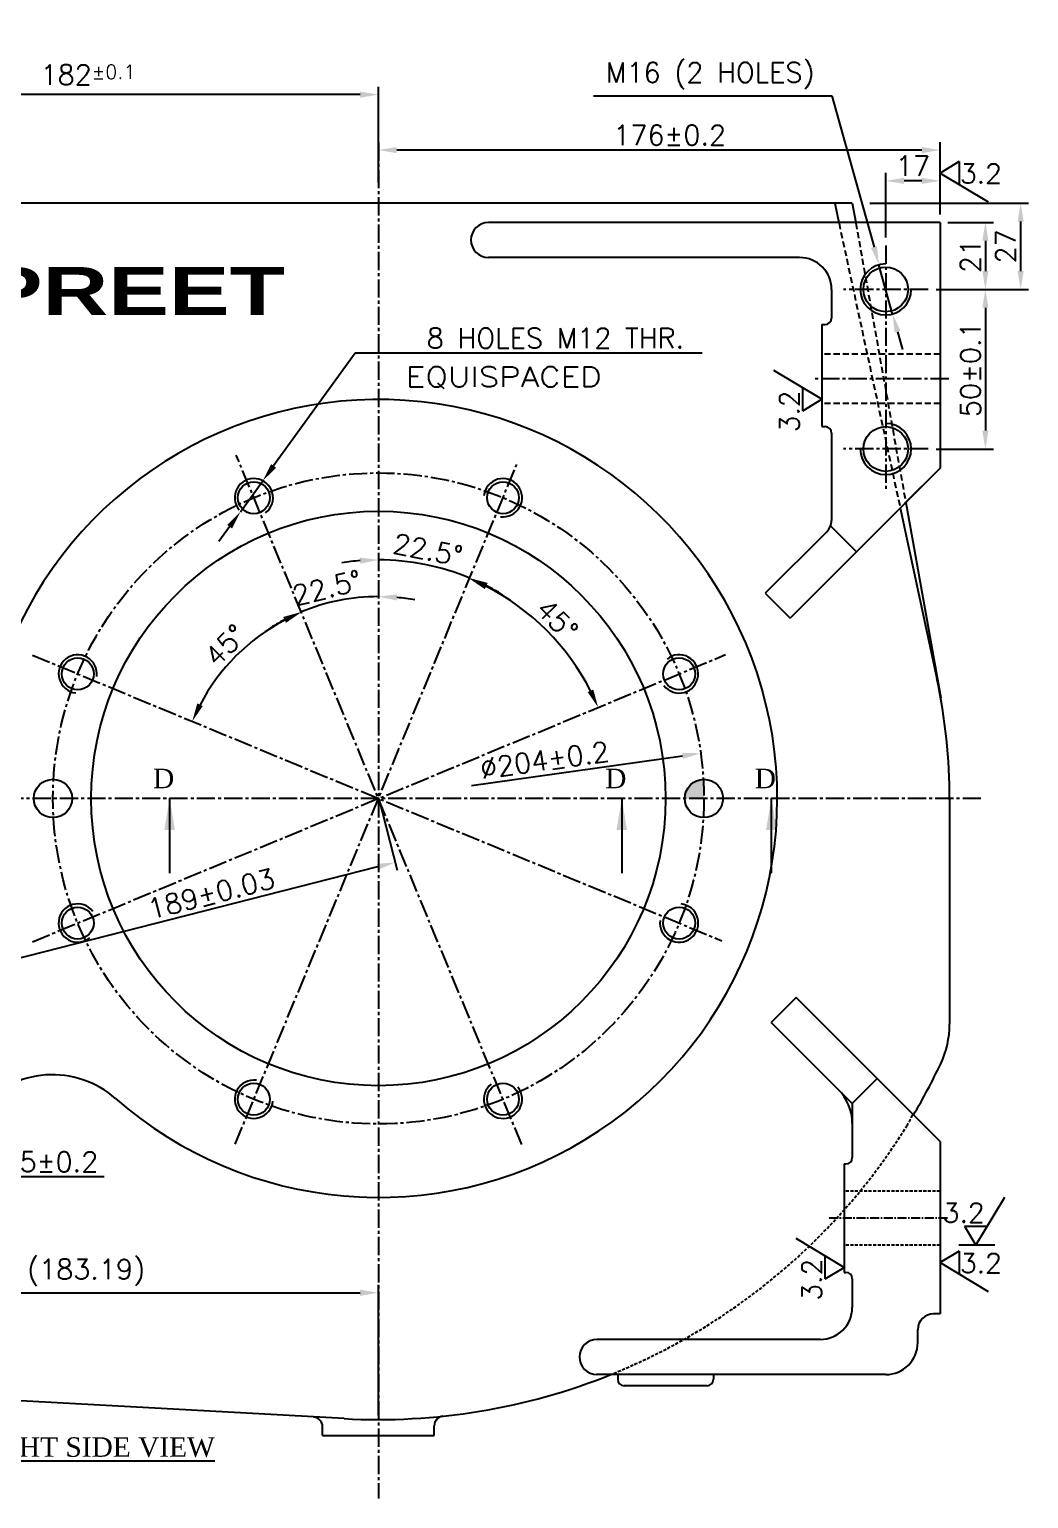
# Model space of a CAD drawing. Header units: millimetres. Extents: x -4466 to 20635, y -2270 to 9154.
# Drawn here: x 4212.5 to 4525.7, y 723.8 to 1184.1 of the extents above; entities that cross this region are included whole.
import ezdxf
from ezdxf.enums import TextEntityAlignment as Align

# ---------------------------------------------------------------- set-up
doc = ezdxf.new("R2010")
doc.units = ezdxf.units.MM
doc.header["$LTSCALE"] = 0.3
doc.header["$PDSIZE"] = -50
for name, pattern in [('CENTER2', [28.575, 19.05, -3.175, 3.175, -3.175]), ('HIDDEN', [9.525, 6.35, -3.175]), ('HIDDEN2', [4.7625, 3.175, -1.5875])]:
    doc.linetypes.add(name, pattern=pattern)
for name, color, linetype in [('center', 1, 'CENTER2'), ('h', 4, 'HIDDEN'), ('hidden', 4, 'HIDDEN2')]:
    doc.layers.add(name, color=color, linetype=linetype)
doc.styles.add('ARIAL-BLACK', font='')
doc.styles.add('ROMANTIC', font='romantic.ttf')
doc.styles.add('rs', font='romans.shx')
doc.styles.get("Standard").update_dxf_attribs({"font": 'romans.shx'})
doc.styles.get('ARIAL-BLACK').set_extended_font_data('Arial Black')
doc.dimstyles.new('ISO-25', dxfattribs={"dimscale": 2.5, "dimtxt": 2.5, "dimasz": 2.5, "dimexe": 0.7, "dimexo": 0.625, "dimtad": 1, "dimdec": 3, "dimlfac": -1, "dimzin": 9, "dimdsep": 46, "dimtxsty": 'Standard', "dimcen": 2.5, "dimclrd": 1, "dimclre": 1, "dimclrt": 7, "dimazin": 0, "dimtfac": 0.65, "dimtdec": 3, "dimtmove": 0, "dimatfit": 3, "dimfxl": 0.7, "dimtolj": 1, "dimarcsym": 0})
doc.dimstyles.new('sarab', dxfattribs={"dimscale": 3, "dimtxt": 2.5, "dimasz": 2.3, "dimexe": 1, "dimexo": 1, "dimtad": 1, "dimdec": 3, "dimdsep": 46, "dimtxsty": 'rs', "dimcen": 0, "dimclrd": 1, "dimclre": 1, "dimclrt": 7, "dimadec": 3, "dimazin": 2, "dimtfac": 1, "dimtdec": 3, "dimtmove": 0, "dimatfit": 3, "dimfxl": 1, "dimarcsym": 0})

# ---------------------------------------------------------------- blocks, each defined once
blk = doc.blocks.new('*D237')
at = {"color": 1, "lineweight": -2, "transparency": 16777216}
for p, q in [((4321.89, 1136.15), (4321.89, 1148.82)), ((4492.14, 1146.32), (4327.64, 1146.32)), ((4497.89, 1126.15), (4497.89, 1148.82))]:
    blk.add_line(p, q, dxfattribs=at)
at = {"color": 1, "transparency": 16777216}
for points in [[(4327.64, 1147.27), (4327.64, 1145.36), (4321.89, 1146.32)], [(4492.14, 1147.27), (4492.14, 1145.36), (4497.89, 1146.32)]]:
    blk.add_solid(points, dxfattribs=at)
at = {"layer": 'Defpoints', "color": 0, "transparency": 16777216}
for p in [(4321.89, 1146.32), (4321.89, 1133.65), (4497.89, 1123.65)]:
    blk.add_point(p, dxfattribs=at)
at = {"color": 7, "transparency": 16777216, "insert": (4413.16, 1151), "char_height": 6.25, "attachment_point": 5, "style": 'rs'}
blk.add_mtext('176±0.2', dxfattribs=at)
blk = doc.blocks.new('*D260')
at = {"color": 1, "lineweight": -2, "transparency": 16777216}
blk.add_line((4351.11, 947.25), (4417.21, 956.51), dxfattribs=at)
at = {"color": 1, "transparency": 16777216}
blk.add_solid([(4417.08, 957.46), (4417.34, 955.56), (4422.9, 957.31)], dxfattribs=at)
at = {"layer": 'Defpoints', "color": 0, "transparency": 16777216}
for p in [(4422.9, 957.31), (4220.88, 929)]:
    blk.add_point(p, dxfattribs=at)
at = {"color": 7, "transparency": 16777216, "insert": (4373.96, 955.18), "char_height": 6.25, "attachment_point": 5, "rotation": 7.9745, "style": 'rs'}
blk.add_mtext('∅204±0.2', dxfattribs=at)
blk = doc.blocks.new('*D238')
at = {"color": 1, "lineweight": -2, "transparency": 16777216}
for p, q in [((4314.62, 1082.73), (4289.03, 1047.35)), ((4423.33, 1082.73), (4314.62, 1082.73)), ((4278.63, 1032.97), (4285.66, 1042.69)), ((4275.26, 1028.31), (4271.89, 1023.66))]:
    blk.add_line(p, q, dxfattribs=at)
at = {"color": 1, "transparency": 16777216}
for points in [[(4288.25, 1047.92), (4289.81, 1046.79), (4285.66, 1042.69)], [(4274.48, 1028.88), (4276.03, 1027.75), (4278.63, 1032.97)]]:
    blk.add_solid(points, dxfattribs=at)
at = {"layer": 'Defpoints', "color": 0, "transparency": 16777216}
for p in [(4285.66, 1042.69), (4278.63, 1032.97)]:
    blk.add_point(p, dxfattribs=at)
at = {"color": 7, "transparency": 16777216, "insert": (4377.35, 1087.42), "char_height": 6.25, "attachment_point": 5, "style": 'rs'}
blk.add_mtext('8 HOLES M12 THR. ', dxfattribs=at)
blk = doc.blocks.new('*D250')
at = {"color": 1, "lineweight": -2, "transparency": 16777216}
for p, q in [((4098.93, 951.91), (4095.59, 956.59)), ((4102.28, 947.24), (4175, 845.57)), ((4190.01, 824.6), (4178.35, 840.89)), ((4235.91, 824.6), (4190.01, 824.6))]:
    blk.add_line(p, q, dxfattribs=at)
at = {"color": 1, "transparency": 16777216}
for points in [[(4099.71, 952.47), (4098.15, 951.36), (4102.28, 947.24)], [(4179.13, 841.45), (4177.57, 840.34), (4175, 845.57)]]:
    blk.add_solid(points, dxfattribs=at)
at = {"layer": 'Defpoints', "color": 0, "transparency": 16777216}
for p in [(4102.28, 947.24), (4175, 845.57)]:
    blk.add_point(p, dxfattribs=at)
at = {"color": 7, "transparency": 16777216, "insert": (4213.74, 829.28), "char_height": 6.25, "attachment_point": 5, "style": 'rs'}
blk.add_mtext('∅125±0.2', dxfattribs=at)
blk = doc.blocks.new('*D256')
at = {"color": 1, "lineweight": -2, "transparency": 16777216}
for p, q in [((4480.89, 1118.87), (4480.89, 1139.17)), ((4497.89, 1126.15), (4497.89, 1139.17)), ((4492.14, 1136.67), (4486.64, 1136.67))]:
    blk.add_line(p, q, dxfattribs=at)
at = {"color": 1, "transparency": 16777216}
for points in [[(4486.64, 1137.63), (4486.64, 1135.71), (4480.89, 1136.67)], [(4492.14, 1137.63), (4492.14, 1135.71), (4497.89, 1136.67)]]:
    blk.add_solid(points, dxfattribs=at)
at = {"layer": 'Defpoints', "color": 0, "transparency": 16777216}
for p in [(4480.89, 1136.67), (4497.89, 1123.65), (4480.89, 1116.37)]:
    blk.add_point(p, dxfattribs=at)
at = {"color": 7, "transparency": 16777216, "insert": (4489.39, 1141.36), "char_height": 6.25, "attachment_point": 5, "style": 'rs'}
blk.add_mtext('17', dxfattribs=at)
blk = doc.blocks.new('*D257')
at = {"color": 1, "lineweight": -2, "transparency": 16777216}
for p, q in [((4500.39, 1123.65), (4514.61, 1123.65)), ((4512.11, 1117.9), (4512.11, 1108.4)), ((4496.64, 1102.65), (4514.61, 1102.65))]:
    blk.add_line(p, q, dxfattribs=at)
at = {"color": 1, "transparency": 16777216}
for points in [[(4511.15, 1117.9), (4513.07, 1117.9), (4512.11, 1123.65)], [(4511.15, 1108.4), (4513.07, 1108.4), (4512.11, 1102.65)]]:
    blk.add_solid(points, dxfattribs=at)
at = {"layer": 'Defpoints', "color": 0, "transparency": 16777216}
for p in [(4497.89, 1123.65), (4494.14, 1102.65), (4512.11, 1102.65)]:
    blk.add_point(p, dxfattribs=at)
at = {"color": 7, "transparency": 16777216, "insert": (4507.43, 1113.15), "char_height": 6.25, "attachment_point": 5, "rotation": 90, "style": 'rs'}
blk.add_mtext('21', dxfattribs=at)
blk = doc.blocks.new('*D258')
at = {"color": 1, "lineweight": -2, "transparency": 16777216}
for p, q in [((4500.39, 1102.65), (4514.61, 1102.65)), ((4512.11, 1096.9), (4512.11, 1058.4)), ((4496.64, 1052.65), (4514.61, 1052.65))]:
    blk.add_line(p, q, dxfattribs=at)
at = {"color": 1, "transparency": 16777216}
for points in [[(4511.15, 1096.9), (4513.07, 1096.9), (4512.11, 1102.65)], [(4511.15, 1058.4), (4513.07, 1058.4), (4512.11, 1052.65)]]:
    blk.add_solid(points, dxfattribs=at)
at = {"layer": 'Defpoints', "color": 0, "transparency": 16777216}
for p in [(4497.89, 1102.65), (4494.14, 1052.65), (4512.11, 1052.65)]:
    blk.add_point(p, dxfattribs=at)
at = {"color": 7, "transparency": 16777216, "insert": (4507.43, 1077.65), "char_height": 6.25, "attachment_point": 5, "rotation": 90, "style": 'rs'}
blk.add_mtext('50±0.1', dxfattribs=at)
blk = doc.blocks.new('*D246')
at = {"color": 1, "lineweight": -2, "transparency": 16777216}
for p, q in [((4389.25, 1163.27), (4464.03, 1163.27)), ((4464.03, 1163.27), (4477.21, 1115.9)), ((4483.03, 1094.95), (4478.75, 1110.36)), ((4484.58, 1089.41), (4486.12, 1083.87))]:
    blk.add_line(p, q, dxfattribs=at)
at = {"color": 1, "transparency": 16777216}
for points in [[(4478.13, 1116.16), (4476.28, 1115.64), (4478.75, 1110.36)], [(4485.5, 1089.66), (4483.65, 1089.15), (4483.03, 1094.95)]]:
    blk.add_solid(points, dxfattribs=at)
at = {"layer": 'Defpoints', "color": 0, "transparency": 16777216}
for p in [(4478.75, 1110.36), (4483.03, 1094.95)]:
    blk.add_point(p, dxfattribs=at)
at = {"color": 7, "transparency": 16777216, "insert": (4425.86, 1169.59), "char_height": 6.25, "attachment_point": 5, "style": 'rs'}
blk.add_mtext('M16 (2 HOLES)', dxfattribs=at)
blk = doc.blocks.new('*D243')
at = {"color": 1, "lineweight": -2, "transparency": 16777216}
for p, q in [((4475.9, 1129.65), (4525.66, 1129.65)), ((4523.16, 1123.9), (4523.16, 1108.4)), ((4496.64, 1102.65), (4525.66, 1102.65))]:
    blk.add_line(p, q, dxfattribs=at)
at = {"color": 1, "transparency": 16777216}
for points in [[(4522.2, 1123.9), (4524.11, 1123.9), (4523.16, 1129.65)], [(4522.2, 1108.4), (4524.11, 1108.4), (4523.16, 1102.65)]]:
    blk.add_solid(points, dxfattribs=at)
at = {"layer": 'Defpoints', "color": 0, "transparency": 16777216}
for p in [(4473.4, 1129.65), (4494.14, 1102.65), (4523.16, 1102.65)]:
    blk.add_point(p, dxfattribs=at)
at = {"color": 7, "transparency": 16777216, "insert": (4518.47, 1116.15), "char_height": 6.25, "attachment_point": 5, "rotation": 90, "style": 'rs'}
blk.add_mtext('27', dxfattribs=at)
blk = doc.blocks.new('_DatumFilled')
at = {"color": 0, "linetype": 'ByBlock'}
blk.add_solid([(0, 0.577), (-1, 0), (0, -0.577)], dxfattribs=at)
blk = doc.blocks.new('*D239')
at = {"color": 1, "lineweight": -2, "transparency": 16777216}
for start, end in [(90, 112.5), (79.579, 84.7895), (117.7105, 122.921)]:
    blk.add_arc((4321.89, 943.15), 63.25, start, end, dxfattribs=at)
at = {"color": 1, "transparency": 16777216}
for points in [[(4327.59, 1005.19), (4327.68, 1007.1), (4321.89, 1006.4)], [(4292.07, 1000.02), (4292.89, 998.28), (4297.69, 1001.59)]]:
    blk.add_solid(points, dxfattribs=at)
at = {"layer": 'Defpoints', "color": 0, "transparency": 16777216}
for p in [(4321.89, 1148.67), (4276.28, 1053.27), (4313.63, 1005.86), (4396.81, 762.28), (4321.89, 723.78)]:
    blk.add_point(p, dxfattribs=at)
at = {"color": 7, "transparency": 16777216, "insert": (4305.75, 1009.15), "char_height": 6.25, "attachment_point": 5, "rotation": 13.7418, "style": 'rs'}
blk.add_mtext('22.5°', dxfattribs=at)
blk = doc.blocks.new('*D240')
at = {"color": 1, "lineweight": -2, "transparency": 16777216}
for start, end in [(94.4086, 98.8173), (67.5, 90), (58.6827, 63.0914)]:
    blk.add_arc((4321.89, 943.15), 74.75, start, end, dxfattribs=at)
at = {"color": 1, "transparency": 16777216}
for points in [[(4316.11, 1018.64), (4316.18, 1016.72), (4321.89, 1017.9)], [(4355.32, 1008.94), (4356.12, 1010.68), (4350.49, 1012.21)]]:
    blk.add_solid(points, dxfattribs=at)
at = {"layer": 'Defpoints', "color": 0, "transparency": 16777216}
for p in [(4321.89, 1148.67), (4366.79, 1051.54), (4341.24, 1015.35), (4246.97, 762.28), (4321.89, 723.78)]:
    blk.add_point(p, dxfattribs=at)
at = {"color": 7, "transparency": 16777216, "insert": (4337.39, 1021.06), "char_height": 6.25, "attachment_point": 5, "rotation": 348.75, "style": 'rs'}
blk.add_mtext('22.5°', dxfattribs=at)
blk = doc.blocks.new('*D241')
at = {"color": 1, "lineweight": -2, "transparency": 16777216}
blk.add_arc((4321.89, 943.15), 63.15, 117.7184, 152.2816, dxfattribs=at)
at = {"color": 1, "transparency": 16777216}
for points in [[(4292.11, 999.93), (4292.92, 998.19), (4297.72, 1001.5)], [(4266.85, 972.12), (4265.12, 972.94), (4263.54, 967.32)]]:
    blk.add_solid(points, dxfattribs=at)
at = {"layer": 'Defpoints', "color": 0, "transparency": 16777216}
for p in [(4277.34, 1050.72), (4283.44, 993.26), (4213.5, 988.05), (4429.5, 898.58), (4366.79, 834.77)]:
    blk.add_point(p, dxfattribs=at)
at = {"color": 7, "transparency": 16777216, "insert": (4273.92, 991.13), "char_height": 6.25, "attachment_point": 5, "rotation": 45, "style": 'rs'}
blk.add_mtext('45°', dxfattribs=at)
blk = doc.blocks.new('*D242')
at = {"color": 1, "lineweight": -2, "transparency": 16777216}
blk.add_arc((4321.89, 943.15), 74.53, 26.9214, 63.0786, dxfattribs=at)
at = {"color": 1, "transparency": 16777216}
for points in [[(4355.24, 1008.74), (4356.04, 1010.48), (4350.41, 1012.01)], [(4389.22, 977.3), (4387.47, 976.5), (4390.75, 971.68)]]:
    blk.add_solid(points, dxfattribs=at)
at = {"layer": 'Defpoints', "color": 0, "transparency": 16777216}
for p in [(4365.63, 1048.74), (4381.02, 988.53), (4430.68, 988.22), (4213.5, 898.26), (4277.05, 834.89)]:
    blk.add_point(p, dxfattribs=at)
at = {"color": 7, "transparency": 16777216, "insert": (4377.91, 999.17), "char_height": 6.25, "attachment_point": 5, "rotation": 315, "style": 'rs'}
blk.add_mtext('45°', dxfattribs=at)
blk = doc.blocks.new('*D233')
at = {"color": 1, "lineweight": -2, "transparency": 16777216}
for p, q in [((4138.64, 822.73), (4138.64, 785.77)), ((4144.39, 788.27), (4316.14, 788.27)), ((4321.89, 749.88), (4321.89, 790.77))]:
    blk.add_line(p, q, dxfattribs=at)
at = {"color": 1, "transparency": 16777216}
for points in [[(4144.39, 789.23), (4144.39, 787.31), (4138.64, 788.27)], [(4316.14, 789.23), (4316.14, 787.31), (4321.89, 788.27)]]:
    blk.add_solid(points, dxfattribs=at)
at = {"layer": 'Defpoints', "color": 0, "transparency": 16777216}
for p in [(4138.64, 825.23), (4321.89, 788.27), (4321.89, 747.38)]:
    blk.add_point(p, dxfattribs=at)
at = {"color": 7, "transparency": 16777216, "insert": (4230.27, 794.6), "char_height": 6.25, "attachment_point": 5, "style": 'rs'}
blk.add_mtext('(183.19) ', dxfattribs=at)
blk = doc.blocks.new('*D234')
at = {"color": 1, "lineweight": -2, "transparency": 16777216}
for p, q in [((4139.89, 1111.86), (4139.89, 1166.18)), ((4321.89, 1136.15), (4321.89, 1166.18)), ((4316.14, 1163.68), (4145.64, 1163.68))]:
    blk.add_line(p, q, dxfattribs=at)
at = {"color": 1, "transparency": 16777216}
for points in [[(4145.64, 1164.64), (4145.64, 1162.72), (4139.89, 1163.68)], [(4316.14, 1164.64), (4316.14, 1162.72), (4321.89, 1163.68)]]:
    blk.add_solid(points, dxfattribs=at)
at = {"layer": 'Defpoints', "color": 0, "transparency": 16777216}
for p in [(4139.89, 1163.68), (4321.89, 1133.65), (4139.89, 1109.36)]:
    blk.add_point(p, dxfattribs=at)
at = {"color": 7, "transparency": 16777216, "insert": (4230.89, 1169.93), "char_height": 6.25, "attachment_point": 5, "style": 'rs'}
blk.add_mtext('182{}{\\A0;{\\H1.5x;}{\\A2;\\H0.71x;\\C2;%%p0.1}}', dxfattribs=at)

msp = doc.modelspace()

# ---------------------------------------------------------------- hatches: boundary and pattern name
msp.add_hatch(color=6).paths.add_polyline_path([(4423.71398, 949.15185, 0.405623824), (4417.89045, 943.15444), (4423.89045, 943.15444, 0.014709064)])
msp.add_hatch(color=6).paths.add_polyline_path([(4423.71398, 949.15185, 0.405623824), (4417.89045, 943.15444), (4423.89045, 943.15444, 0.014709064)])

# ---------------------------------------------------------------- linework, layer by layer
for p, q in [((4503.89045, 1142.7144), (4497.89045, 1139.1144)), ((4503.89045, 1142.7144), (4503.89045, 1135.5144)), ((4497.89045, 1139.1144), (4512.93904, 1130.08525)), ((4470.39045, 1129.65444), (3907.89045, 1129.65444)), ((4464.89045, 1129.65444), (4466.18016, 1123.65444)), ((4470.39045, 1129.65444), (4471.46296, 1123.65444)), ((4497.89045, 1123.65444), (4356.39045, 1123.65444)), ((4497.89045, 1123.65444), (4497.89045, 1046.65444)), ((4453.89045, 1112.65444), (4356.39045, 1112.65444)), ((4463.89045, 1102.65444), (4463.89045, 1093.65444)), ((4460.89045, 1091.65444), (4460.89045, 1059.65444)), ((4460.89045, 1091.65444), (4461.89045, 1091.65444)), ((4460.89045, 1068.25232), (4445.84186, 1077.28148)), ((4454.89045, 1064.65232), (4454.89045, 1071.85232)), ((4454.89045, 1064.65232), (4460.89045, 1068.25232)), ((4460.89045, 1059.65444), (4461.89045, 1059.65444)), ((4463.89045, 1057.65444), (4463.89045, 1030.28186)), ((4497.89045, 1046.65444), (4450.89045, 999.65444)), ((4497.89045, 1046.65444), (4486.80484, 1035.56883)), ((4487.14723, 1035.91123), (4498.09748, 974.65179)), ((4485.41345, 1034.17744), (4496.89315, 980.77168)), ((4462.42598, 1026.74632), (4443.11227, 1007.43262)), ((4463.57289, 1028.52835), (4471.66862, 1020.43262)), ((4443.11227, 1007.43262), (4450.89045, 999.65444)), ((4500.89001, 943.15444), (4500.89001, 872.43509)), ((4452.80214, 880.74275), (4445.02396, 872.96458)), ((4497.89045, 835.65444), (4452.80214, 880.74275)), ((4470.39045, 847.59809), (4445.02396, 872.96458)), ((4478.16862, 855.37627), (4470.39045, 847.59809)), ((4470.39045, 847.59809), (4470.39045, 830.65444)), ((4497.89045, 835.65444), (4497.89045, 781.65444)), ((4467.89045, 828.65444), (4467.89045, 794.65444)), ((4467.89045, 828.65444), (4468.39045, 828.65444)), ((4509.13532, 803.15444), (4518.16447, 818.20303)), ((4505.53532, 809.15444), (4512.73532, 809.15444)), ((4505.53532, 809.15444), (4509.13532, 803.15444)), ((4467.89045, 796.21671), (4452.84186, 805.24586)), ((4503.89045, 801.31453), (4497.89045, 797.71453)), ((4503.89045, 801.31453), (4503.89045, 794.11453)), ((4461.89045, 792.61671), (4461.89045, 799.81671)), ((4497.89045, 797.71453), (4512.93904, 788.68537)), ((4461.89045, 792.61671), (4467.89045, 796.21671)), ((4467.89045, 794.65444), (4468.39045, 794.65444)), ((4470.39045, 792.65444), (4470.39045, 783.65444)), ((4497.89045, 781.65444), (4495.89045, 781.65444)), ((4497.89045, 781.65444), (4495.89045, 781.65444)), ((4460.39045, 773.65444), (4390.39045, 773.65444)), ((4490.89045, 772.65444), (4490.89045, 776.65444)), ((4311.13575, 748.83837), (3916.21164, 770.65256)), ((4480.89045, 762.65444), (4390.39045, 762.65444)), ((4396.89045, 762.65444), (4396.89045, 761.65444)), ((4396.89045, 762.65444), (4396.89045, 761.15444)), ((4426.89045, 762.65444), (4426.89045, 761.65444)), ((4426.89045, 762.65444), (4426.89045, 761.15444)), ((4424.89045, 759.15444), (4398.89045, 759.15444)), ((4304.39045, 743.54158), (4304.39045, 746.32133)), ((4316.89045, 748.37015), (4316.89045, 748.37015)), ((4339.39045, 743.54158), (4339.39045, 746.61659)), ((4304.39045, 743.54158), (4339.39045, 743.54158))]:
    msp.add_line(p, q)
at = {"color": 1}
for p, q in [((4322.06069, 943.15444), (4327.78025, 920.73497)), ((4321.59071, 921.73599), (4149.4838, 877.82878))]:
    msp.add_line(p, q, dxfattribs=at)
at = {"color": 3}
msp.add_line((4515.02151, 803.15444), (4503.8055, 803.15444), dxfattribs=at)
for centre, radius in [((4480.89045, 1102.65444), 7), ((4480.89045, 1052.65444), 7), ((4282.85674, 1037.39015), 5), ((4360.92416, 1037.39015), 5), ((4321.89045, 943.15444), 90), ((4227.65474, 982.18815), 5), ((4416.12616, 982.18815), 5), ((4219.89045, 943.15444), 6), ((4423.89045, 943.15444), 6), ((4227.65474, 904.12073), 5), ((4416.12616, 904.12073), 5), ((4282.85674, 848.91873), 5), ((4360.92416, 848.91873), 5)]:
    msp.add_circle(centre, radius)
for centre, radius, start, end in [((4356.39045, 1118.15444), 5.5, 90, 270), ((4453.89045, 1102.65444), 10, 0, 90), ((4480.89045, 1102.65444), 8, 90, 0), ((4461.89045, 1093.65444), 2, 270, 0), ((4321.89045, 943.15444), 125, 228.7667609, 158.6071747), ((4461.89045, 1057.65444), 2, 0, 90), ((4480.89045, 1052.65444), 8, 180, 90), ((4282.85674, 1037.39015), 6, 307.5, 219.185413), ((4360.92416, 1037.39015), 6, 262.5, 174.185413), ((4458.89045, 1030.28186), 5, 315, 0), ((4227.65474, 982.18815), 6, 352.5, 264.185413), ((4416.12616, 982.18815), 6, 217.5, 129.185413), ((4321.89045, 943.15444), 179, 359.8728451, 12.1312691), ((4227.65474, 904.12073), 6, 37.5, 309.185413), ((4416.12616, 904.12073), 6, 172.5, 84.185413), ((4471.89001, 872.43509), 29, 334.6369604, 0), ((4219.72594, 826.58938), 30, 48.7667609, 139.2713658), ((4321.89045, 943.54158), 195, 329.299473, 334.6369604), ((4282.85674, 848.91873), 6, 82.5, 354.185413), ((4360.92416, 848.91873), 6, 127.5, 39.185413), ((4455.39045, 841.38489), 15, 0, 45), ((4468.39045, 830.65444), 2, 270, 0), ((4468.39045, 792.65444), 2, 0, 90), ((4460.39045, 783.65444), 10, 270, 0), ((4495.89045, 776.65444), 5, 90, 180), ((4390.39045, 768.15444), 5.5, 90, 270), ((4480.89045, 772.65444), 10, 270, 0), ((4321.89045, 943.54158), 195, 266.8384003, 291.9322248), ((4398.89045, 761.15444), 2, 180, 270), ((4424.89045, 761.15444), 2, 270, 0), ((4301.39045, 746.32133), 3, 0, 87.139724), ((4342.39045, 746.61659), 3, 96.003651, 180)]:
    msp.add_arc(centre, radius, start, end)
at = {"color": 1}
msp.add_solid([(4321.35381, 922.66458), (4321.82761, 920.8074), (4327.16226, 923.15738)], dxfattribs=at)
at = {"layer": 'center'}
for p, q in [((4321.89045, 1148.66917), (4321.89045, 723.77843)), ((4480.89045, 1116.36749), (4480.89045, 1040.03087)), ((4494.13894, 1102.65444), (4467.64196, 1102.65444)), ((4500.63601, 1074.65444), (4458.30785, 1074.65444)), ((4366.78574, 834.76763), (4277.33697, 1050.71605)), ((4494.13894, 1052.65444), (4467.64196, 1052.65444)), ((4277.04502, 834.888), (4365.62549, 1048.74017)), ((4213.50363, 898.25915), (4430.6811, 988.217)), ((4213.50363, 988.04973), (4429.50464, 898.57918)), ((4510.70322, 943.15444), (3878.39063, 943.15444))]:
    msp.add_line(p, q, dxfattribs=at)
at = {"layer": 'center', "ltscale": 0.5}
msp.add_line((4500.24487, 811.65444), (4462.66614, 811.65444), dxfattribs=at)
at = {"layer": 'center'}
msp.add_circle((4321.89045, 943.15444), 102, dxfattribs=at)
at = {"layer": 'h'}
for p, q in [((4466.23871, 1123.38206), (4485.41345, 1034.17744)), ((4471.50016, 1123.44632), (4487.08897, 1036.23719)), ((4497.89045, 1082.40444), (4460.89045, 1082.40444)), ((4497.89045, 1066.90444), (4460.89045, 1066.90444))]:
    msp.add_line(p, q, dxfattribs=at)
at = {"layer": 'hidden'}
for p, q in [((4497.89045, 820.15444), (4467.89045, 820.15444)), ((4497.89045, 803.15444), (4467.89045, 803.15444))]:
    msp.add_line(p, q, dxfattribs=at)
for centre, radius, start, end in [((4462.89001, 855.93379), 29, 328.14592, 336.035377), ((4321.89045, 943.54158), 195, 292.2192818, 328.14592)]:
    msp.add_arc(centre, radius, start, end, dxfattribs=at)

# ---------------------------------------------------------------- texts
for p in [(4504.19189, 1135.90308), (4498.76461, 810.28823), (4504.19189, 794.5032)]:
    msp.add_text('3.2', height=6.1).set_placement(p)
at = {"style": 'ARIAL-BLACK', "width": 1.236616}
msp.add_text('PREET', height=15, dxfattribs=at).set_placement((4197.61832, 1094.667), (4292.62944, 1094.667), align=Align.FIT)
at = {"width": 1.2}
msp.add_text('EQUISPACED', height=6.25, dxfattribs=at).set_placement((4330.48403, 1072.15295))
for p in [(4453.75667, 1057.88162), (4460.75667, 785.846)]:
    msp.add_text('3.2', height=6.1, rotation=90).set_placement(p)
at = {"style": 'ROMANTIC'}
for s, p in [('D', (4251.25747, 946.37374)), ('D', (4392.95876, 946.37374)), ('D', (4439.82754, 946.37374)), ('%%URIGHT SIDE VIEW', (4193.34334, 736.87889))]:
    msp.add_text(s, height=6.1, dxfattribs=at).set_placement(p)
at = {"color": 7, "insert": (4269.48786, 913.28136), "char_height": 6.25, "attachment_point": 5, "rotation": 14.3117901, "style": 'rs'}
msp.add_mtext('189±0.03', dxfattribs=at)

# ---------------------------------------------------------------- dimensions: what is measured, and where the dimension line sits
for p1, p2, text, override, picture, middle in [((4483.03422, 1094.94703), (4478.74668, 1110.36186), 'M16 (2 HOLES)', {"dimscale": 2.5, "dimtoh": 1, "dimdec": 2, "dimcen": 2.5, "dimadec": 1, "dimtdec": 2}, '*D246', (4425.86177, 1163.26721)), ((4278.62623, 1032.97261), (4285.66018, 1042.69494), '8 HOLES M12 THR. ', {"dimscale": 2.5, "dimtoh": 1, "dimdec": 2, "dimcen": 2.5, "dimadec": 2, "dimtdec": 2}, '*D238', (4377.34738, 1082.72893))]:
    dim = msp.add_diameter_dim_2p(p1=p1, p2=p2, text=text, dimstyle='sarab', override=override)
    dim.commit()
    dim.dimension.update_dxf_attribs({"geometry": picture, "text_midpoint": middle, "dimtype": 163})
dim = msp.add_linear_dim(base=(4139.89045, 1163.68105), p1=(4321.89045, 1133.65444), p2=(4139.89045, 1109.36314), text='<>{}{\\A0;{\\H1.5x;}{\\A2;\\H0.71x;\\C2;%%p0.1}}', dimstyle='sarab', override={"dimscale": 2.5, "dimdec": 2, "dimadec": 2, "dimtp": 0.1, "dimtm": 0.1, "dimtfac": 0.71, "dimtdec": 2, "dimatfit": 0, "dimtzin": 8})
dim.commit()
dim.dimension.update_dxf_attribs({"geometry": '*D234', "text_midpoint": (4230.89045, 1169.93105)})
for base, p2, override, picture, middle in [((4321.89045, 1146.31566), (4321.89045, 1133.65444), {"dimscale": 2.5, "dimgap": 0.625, "dimdec": 2, "dimadec": 2, "dimtol": 1, "dimlim": 0, "dimtp": 0.2, "dimtm": 0.2, "dimtdec": 2, "dimatfit": 0}, '*D237', (4413.15892, 1146.31566)), ((4480.89045, 1136.66956), (4480.89045, 1116.36749), {"dimscale": 2.5, "dimtoh": 1, "dimdec": 2, "dimcen": 2.5, "dimadec": 1, "dimtdec": 2}, '*D256', (4489.39045, 1136.66956))]:
    dim = msp.add_linear_dim(base=base, p1=(4497.89045, 1123.65444), p2=p2, dimstyle='sarab', override=override)
    dim.commit()
    dim.dimension.update_dxf_attribs({"geometry": picture, "text_midpoint": middle, "dimtype": 160})
for base, line1, line2, picture, middle in [((4341.2364, 1015.35451), ((4366.78574, 1051.54126), (4246.97078, 762.28236)), ((4321.89045, 1148.66917), (4321.89045, 723.77843)), '*D240', (4337.38735, 1021.06264)), ((4283.44448, 993.2582), ((4213.50363, 988.04973), (4429.50464, 898.57918)), ((4366.78574, 834.76763), (4277.33697, 1050.71605)), '*D241', (4273.91898, 991.12591)), ((4381.02, 988.52614), ((4213.50363, 898.25915), (4430.6811, 988.217)), ((4277.04502, 834.888), (4365.62549, 1048.74017)), '*D242', (4377.90651, 999.1705))]:
    dim = msp.add_angular_dim_2l(base=base, line1=line1, line2=line2, dimstyle='sarab', override={"dimscale": 2.5, "dimtoh": 1, "dimdec": 2, "dimcen": 2.5, "dimadec": 1, "dimtdec": 2, "dimldrblk": 'DatumFilled'})
    dim.commit()
    dim.dimension.update_dxf_attribs({"geometry": picture, "text_midpoint": middle})
dim = msp.add_angular_dim_2l(base=(4313.63468, 1005.86323), line1=((4321.89045, 1148.66917), (4321.89045, 723.77843)), line2=((4276.27727, 1053.27441), (4396.81012, 762.28236)), dimstyle='sarab', override={"dimscale": 2.5, "dimtoh": 1, "dimdec": 2, "dimcen": 2.5, "dimadec": 1, "dimtdec": 2, "dimldrblk": 'DatumFilled'})
dim.commit()
dim.dimension.update_dxf_attribs({"geometry": '*D239', "text_midpoint": (4306.86559, 1004.59388), "dimtype": 162})
for base, p1, p2, override, picture, middle in [((4523.15607, 1102.65444), (4473.4033, 1129.65444), (4494.13894, 1102.65444), {"dimscale": 2.5, "dimtoh": 1, "dimdec": 2, "dimcen": 2.5, "dimadec": 1, "dimtdec": 2, "dimldrblk": 'DatumFilled'}, '*D243', (4518.46857, 1116.15444)), ((4512.11316, 1102.65444), (4497.89045, 1123.65444), (4494.13894, 1102.65444), {"dimscale": 2.5, "dimdec": 2, "dimcen": 2.5, "dimadec": 1, "dimtdec": 2}, '*D257', (4507.42566, 1113.15444)), ((4512.11316, 1052.65444), (4497.89045, 1102.65444), (4494.13894, 1052.65444), {"dimscale": 2.5, "dimgap": 0.625, "dimdec": 2, "dimcen": 2.5, "dimadec": 1, "dimtol": 1, "dimlim": 0, "dimtp": 0.1, "dimtm": 0.1, "dimtdec": 2}, '*D258', (4507.42566, 1077.65444))]:
    dim = msp.add_linear_dim(base=base, p1=p1, p2=p2, angle=90, dimstyle='sarab', override=override)
    dim.commit()
    dim.dimension.update_dxf_attribs({"geometry": picture, "text_midpoint": middle})
for p1, p2, override, picture, middle in [((4220.87679, 929.00381), (4422.90411, 957.30508), {"dimscale": 2.5, "dimgap": 0.625, "dimdec": 2, "dimcen": 2.5, "dimadec": 2, "dimtol": 1, "dimlim": 0, "dimtp": 0.2, "dimtm": 0.2, "dimtdec": 2}, '*D260', (4374.61119, 950.5399)), ((4102.27768, 947.23749), (4175.00322, 845.57139), {"dimscale": 2.5, "dimgap": 0.625, "dimtoh": 1, "dimdec": 2, "dimcen": 2.5, "dimadec": 1, "dimtol": 1, "dimlim": 0, "dimtp": 0.2, "dimtm": 0.2, "dimtdec": 2}, '*D250', (4213.74226, 824.59677))]:
    dim = msp.add_diameter_dim_2p(p1=p1, p2=p2, dimstyle='sarab', override=override)
    dim.commit()
    dim.dimension.update_dxf_attribs({"geometry": picture, "text_midpoint": middle, "dimtype": 163})
dim = msp.add_linear_dim(base=(4321.89045, 788.27074), p1=(4138.64045, 825.2349), p2=(4321.89045, 747.37991), text='(183.19) ', dimstyle='sarab', override={"dimscale": 2.5, "dimtoh": 1, "dimdec": 2, "dimcen": 2.5, "dimadec": 1, "dimtp": 0.1, "dimtm": 0.1, "dimtfac": 0.71, "dimtdec": 2})
dim.commit()
dim.dimension.update_dxf_attribs({"geometry": '*D233', "text_midpoint": (4230.26545, 788.27074), "dimtype": 160})

# ---------------------------------------------------------------- leaders
for points in [[(4256.45011, 943.25002), (4256.45011, 919.74402)], [(4398.1514, 943.25002), (4398.1514, 919.74402)], [(4445.02018, 943.25002), (4445.02018, 919.74402)]]:
    msp.add_leader(points, dimstyle='ISO-25', override={"dimscale": 2, "dimasz": 5})

doc.saveas('drawing.dxf')
